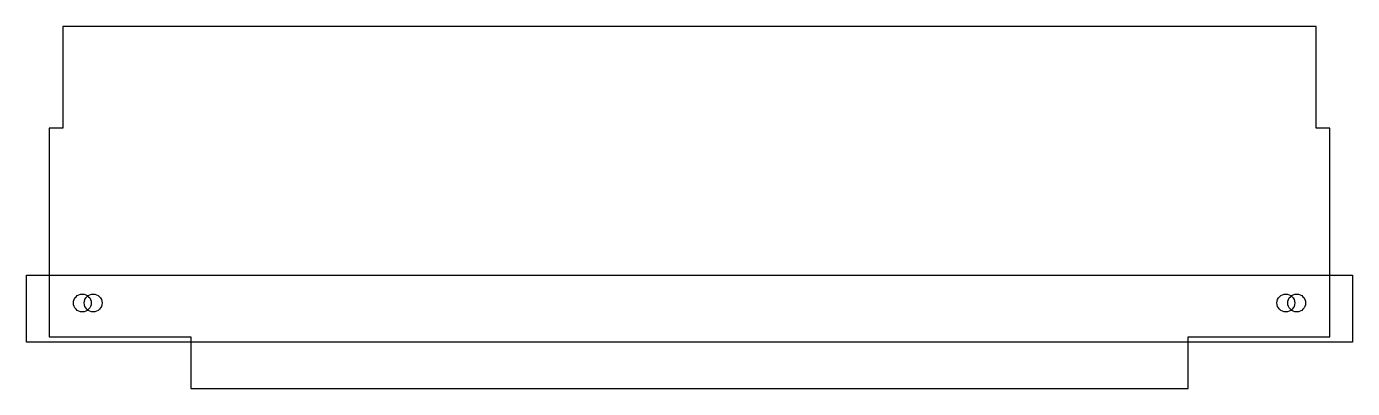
# Model space of a CAD drawing. Extents: x -0.2 to 14.4, y 0 to 4.
import ezdxf

# ---------------------------------------------------------------- set-up
doc = ezdxf.new("R2010")
doc.units = 0
for name, color, linetype in [('BLOCKDRILLSYSTEM', 6, 'CONTINUOUS'), ('DadoBack', 6, 'CONTINUOUS'), ('PartCut', 1, 'CONTINUOUS')]:
    doc.layers.add(name, color=color, linetype=linetype)

msp = doc.modelspace()

# ---------------------------------------------------------------- linework, layer by layer
at = {"layer": 'BLOCKDRILLSYSTEM'}
for centre in [(0.366, 0.945), (0.486, 0.945), (13.654, 0.945), (13.774, 0.945)]:
    msp.add_circle(centre, 0.0984, dxfattribs=at)
at = {"layer": 'DadoBack'}
msp.add_lwpolyline([(14.39, 1.252), (14.39, 0.512), (-0.25, 0.512), (-0.25, 1.252)], close=True, dxfattribs=at)
at = {"layer": 'PartCut'}
msp.add_lwpolyline([(14.14, 0.572), (14.14, 2.875), (13.99, 2.875), (13.99, 4), (0.15, 4), (0.15, 2.875), (0, 2.875), (0, 0.572), (1.5625, 0.572), (1.5625, 0), (12.5775, 0), (12.5775, 0.572)], close=True, dxfattribs=at)

doc.saveas('drawing.dxf')
